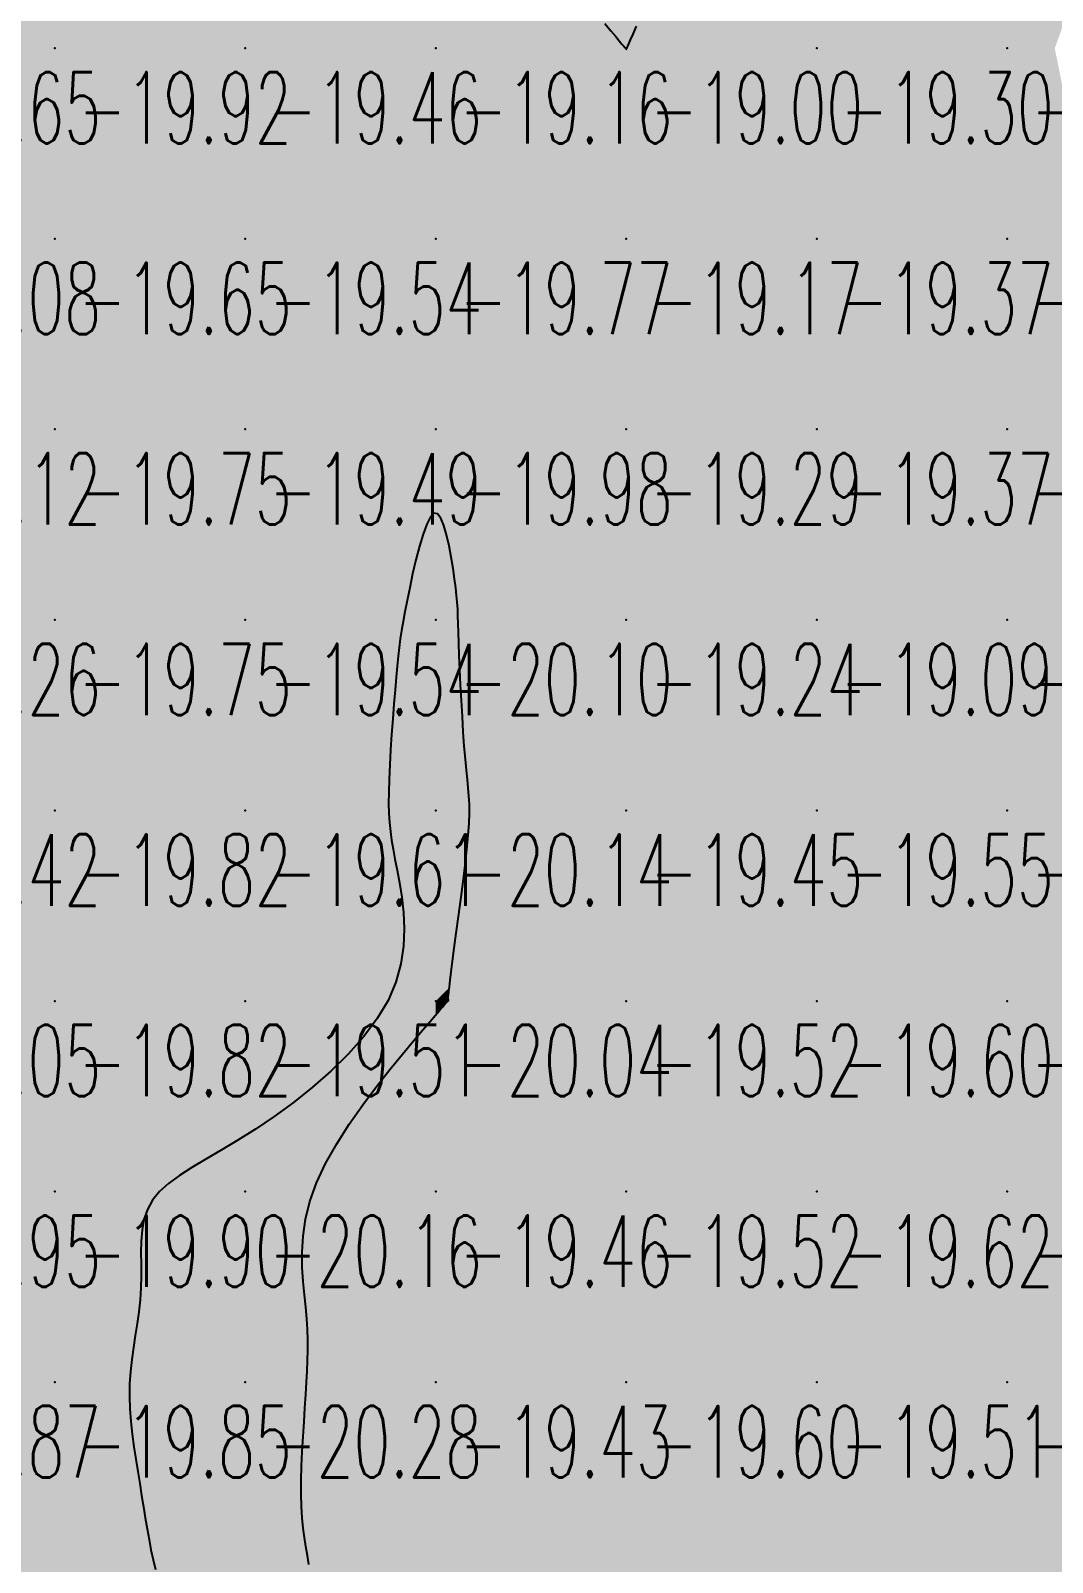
# Model space of a CAD drawing. Header units: millimetres. Extents: x 88261 to 90953, y 390274 to 392322.
# Drawn here: x 89249 to 89302.6, y 391157.8 to 391238.2 of the extents above; entities that cross this region are included whole.
import ezdxf
from ezdxf.enums import TextEntityAlignment as Align

# ---------------------------------------------------------------- set-up
doc = ezdxf.new("R2010")
doc.units = ezdxf.units.MM
doc.header["$LTSCALE"] = 25
for name, color, linetype in [('CN_03_00', 7, 'Continuous'), ('CN_04_00', 242, 'Continuous'), ('COTEAlt', 7, 'Continuous'), ('TN_COLORIAGE', 7, 'Continuous')]:
    doc.layers.add(name, color=color, linetype=linetype)
doc.styles.add('Simplex 1.0', font='Simplex.shx', dxfattribs={"width": 0.99, "height": 2.5})
doc.styles.get("Standard").update_dxf_attribs({"font": 'times.ttf'})

# ---------------------------------------------------------------- blocks, each defined once
blk = doc.blocks.new('COTE')
at = {"color": 0}
blk.add_point((0, 0), dxfattribs=at)
at = {"layer": 'COTEAlt'}
blk.add_attdef('ALT', text='', height=3.75, dxfattribs=at).set_placement((1.25, -1.25), align=Align.TOP_LEFT)

msp = doc.modelspace()

# ---------------------------------------------------------------- linework, layer by layer
at = {"layer": 'CN_03_00', "elevation": -19, "flags": 128}
msp.add_lwpolyline([(89279.13, 391238.53), (89279.446, 391238.149), (89279.695, 391237.847), (89279.884, 391237.619), (89280.021, 391237.456), (89280.115, 391237.345), (89280.174, 391237.277), (89280.207, 391237.241), (89280.222, 391237.225), (89280.228, 391237.22), (89280.232, 391237.215), (89280.236, 391237.211), (89280.239, 391237.207), (89280.241, 391237.202), (89280.244, 391237.199), (89280.247, 391237.196), (89280.249, 391237.195), (89280.252, 391237.195), (89280.256, 391237.197), (89280.259, 391237.2), (89280.263, 391237.205), (89280.267, 391237.21), (89280.271, 391237.217), (89280.275, 391237.224), (89280.279, 391237.232), (89280.283, 391237.239), (89280.288, 391237.251), (89280.302, 391237.281), (89280.332, 391237.35), (89280.387, 391237.477), (89280.475, 391237.681), (89280.605, 391237.981), (89280.785, 391238.397)], dxfattribs=at)
at = {"layer": 'CN_04_00', "elevation": -20, "flags": 128}
msp.add_lwpolyline([(89263.596, 391157.67), (89263.515, 391158.143), (89263.433, 391158.608), (89263.355, 391159.081), (89263.287, 391159.577), (89263.233, 391160.113), (89263.197, 391160.705), (89263.183, 391161.363), (89263.189, 391162.077), (89263.212, 391162.829), (89263.246, 391163.603), (89263.289, 391164.383), (89263.336, 391165.151), (89263.385, 391165.892), (89263.431, 391166.589), (89263.472, 391167.229), (89263.504, 391167.822), (89263.526, 391168.382), (89263.537, 391168.923), (89263.535, 391169.459), (89263.518, 391170.002), (89263.484, 391170.568), (89263.432, 391171.171), (89263.364, 391171.82), (89263.295, 391172.52), (89263.246, 391173.267), (89263.237, 391174.062), (89263.287, 391174.903), (89263.416, 391175.79), (89263.644, 391176.722), (89263.99, 391177.698), (89264.467, 391178.713), (89265.052, 391179.749), (89265.712, 391180.782), (89266.419, 391181.792), (89267.14, 391182.755), (89267.844, 391183.65), (89268.501, 391184.453), (89269.079, 391185.142), (89269.555, 391185.702), (89269.933, 391186.142), (89270.226, 391186.481), (89270.446, 391186.734), (89270.604, 391186.92), (89270.713, 391187.054), (89270.786, 391187.154), (89270.834, 391187.237), (89270.867, 391187.319), (89270.893, 391187.419), (89270.915, 391187.552), (89270.938, 391187.736), (89270.966, 391187.989), (89271.004, 391188.327), (89271.055, 391188.767), (89271.126, 391189.326), (89271.218, 391190.014), (89271.326, 391190.806), (89271.445, 391191.67), (89271.567, 391192.574), (89271.686, 391193.484), (89271.795, 391194.37), (89271.889, 391195.197), (89271.959, 391195.935), (89272.003, 391196.561), (89272.021, 391197.094), (89272.017, 391197.561), (89271.995, 391197.993), (89271.959, 391198.418), (89271.913, 391198.864), (89271.86, 391199.361), (89271.805, 391199.937), (89271.75, 391200.611), (89271.697, 391201.366), (89271.646, 391202.173), (89271.599, 391203.005), (89271.557, 391203.835), (89271.519, 391204.634), (89271.487, 391205.376), (89271.463, 391206.031), (89271.445, 391206.583), (89271.431, 391207.046), (89271.418, 391207.447), (89271.402, 391207.81), (89271.38, 391208.161), (89271.348, 391208.524), (89271.303, 391208.926), (89271.242, 391209.392), (89271.161, 391209.935), (89271.062, 391210.527), (89270.946, 391211.126), (89270.814, 391211.694), (89270.668, 391212.188), (89270.509, 391212.57), (89270.338, 391212.798), (89270.158, 391212.833), (89269.969, 391212.648), (89269.776, 391212.269), (89269.582, 391211.739), (89269.392, 391211.099), (89269.209, 391210.389), (89269.038, 391209.65), (89268.882, 391208.925), (89268.745, 391208.253), (89268.631, 391207.665), (89268.536, 391207.149), (89268.457, 391206.681), (89268.391, 391206.237), (89268.334, 391205.794), (89268.281, 391205.328), (89268.23, 391204.816), (89268.177, 391204.234), (89268.119, 391203.566), (89268.057, 391202.828), (89267.995, 391202.042), (89267.936, 391201.231), (89267.883, 391200.419), (89267.837, 391199.628), (89267.803, 391198.882), (89267.782, 391198.203), (89267.778, 391197.607), (89267.791, 391197.079), (89267.82, 391196.598), (89267.867, 391196.139), (89267.93, 391195.683), (89268.009, 391195.206), (89268.106, 391194.686), (89268.219, 391194.1), (89268.345, 391193.434), (89268.465, 391192.691), (89268.555, 391191.884), (89268.592, 391191.023), (89268.553, 391190.121), (89268.415, 391189.187), (89268.154, 391188.235), (89267.748, 391187.274), (89267.181, 391186.316), (89266.472, 391185.371), (89265.65, 391184.449), (89264.742, 391183.559), (89263.774, 391182.711), (89262.775, 391181.915), (89261.773, 391181.18), (89260.793, 391180.516), (89259.862, 391179.929), (89258.989, 391179.408), (89258.181, 391178.936), (89257.446, 391178.499), (89256.791, 391178.082), (89256.223, 391177.669), (89255.75, 391177.245), (89255.379, 391176.794), (89255.112, 391176.305), (89254.936, 391175.78), (89254.833, 391175.224), (89254.785, 391174.643), (89254.773, 391174.042), (89254.779, 391173.428), (89254.786, 391172.805), (89254.774, 391172.18), (89254.731, 391171.556), (89254.661, 391170.934), (89254.573, 391170.311), (89254.476, 391169.687), (89254.38, 391169.059), (89254.292, 391168.427), (89254.223, 391167.789), (89254.182, 391167.143), (89254.174, 391166.49), (89254.198, 391165.83), (89254.248, 391165.167), (89254.319, 391164.504), (89254.406, 391163.845), (89254.504, 391163.191), (89254.607, 391162.547), (89254.71, 391161.915), (89254.81, 391161.297), (89254.907, 391160.695), (89255.003, 391160.109), (89255.099, 391159.537), (89255.199, 391158.981), (89255.302, 391158.441), (89255.413, 391157.916), (89255.532, 391157.407)], dxfattribs=at)
at = {"layer": 'TN_COLORIAGE', "color": 213}
for points in [[(89250.249, 391237.239, -19.347), (89260.249, 391237.239, -19.347), (89260.249, 391247.239, -19.347)], [(89250.249, 391239.536, -19.347), (89253.135, 391247.239, -19.347), (89250.249, 391237.239, -19.347), (89260.249, 391247.239, -19.347)], [(89260.249, 391237.239, -19), (89265.829, 391242.82, -19), (89260.249, 391247.239, -19), (89265.115, 391247.239, -19)], [(89290.249, 391237.239, -19), (89280.284, 391237.239, -19), (89290.249, 391247.239, -19), (89280.312, 391237.303, -19)], [(89284.604, 391247.239, -19.168), (89280.312, 391237.303, -19.168), (89290.249, 391247.239, -19.168)], [(89290.249, 391237.239, -19.136), (89300.249, 391237.239, -19.136), (89300.249, 391247.239, -19.136)], [(89290.249, 391247.239, -19.136), (89290.249, 391237.239, -19.136), (89300.249, 391247.239, -19.136)], [(89300.249, 391237.239, -19), (89304.167, 391241.158, -19), (89300.249, 391247.239, -19), (89303.746, 391247.239, -19)], [(89250.249, 391239.536, -19.647), (89245.957, 391242.947, -19.647), (89250.249, 391237.239, -19.647), (89240.249, 391237.239, -19.647)], [(89260.249, 391237.239, -19), (89265.829, 391242.82, -19), (89270.249, 391237.239, -19), (89270.249, 391240.238, -19)], [(89275.718, 391242.709, -19.157), (89280.181, 391237.239, -19.157), (89270.249, 391237.239, -19.157)], [(89270.249, 391240.238, -19.157), (89275.718, 391242.709, -19.157), (89270.249, 391237.239, -19.157)], [(89302.743, 391237.239, -19.163), (89304.167, 391241.158, -19.163), (89300.249, 391237.239, -19.163)], [(89245.326, 391232.316, -19.647), (89240.249, 391229.117, -19.647), (89250.249, 391237.239, -19.647), (89240.249, 391237.239, -19.647)], [(89245.326, 391232.316, -19.651), (89242.143, 391227.239, -19.651), (89250.249, 391237.239, -19.651), (89250.249, 391227.239, -19.651)], [(89250.249, 391227.239, -19.462), (89260.249, 391227.239, -19.462), (89260.249, 391237.239, -19.462)], [(89250.249, 391237.239, -19.462), (89250.249, 391227.239, -19.462), (89260.249, 391237.239, -19.462)], [(89260.249, 391227.239, -19.157), (89270.249, 391227.239, -19.157), (89270.249, 391237.239, -19.157)], [(89260.249, 391237.239, -19.157), (89260.249, 391227.239, -19.157), (89270.249, 391237.239, -19.157)], [(89270.249, 391227.239, -19), (89280.235, 391237.226, -19), (89270.249, 391237.239, -19), (89280.181, 391237.239, -19)], [(89270.249, 391227.239, -19), (89280.235, 391237.226, -19), (89280.249, 391227.239, -19), (89280.249, 391237.176, -19)], [(89280.249, 391227.239, -19.301), (89290.249, 391227.239, -19.301), (89290.249, 391237.239, -19.301)], [(89290.249, 391237.239, -19), (89280.284, 391237.239, -19), (89280.249, 391227.239, -19), (89280.249, 391237.176, -19)], [(89290.249, 391227.239, -19.163), (89300.249, 391227.239, -19.163), (89300.249, 391237.239, -19.163)], [(89290.249, 391237.239, -19.163), (89290.249, 391227.239, -19.163), (89300.249, 391237.239, -19.163)], [(89300.249, 391227.239, -19), (89303.997, 391230.988, -19), (89300.249, 391237.239, -19), (89302.743, 391237.239, -19)], [(89303.997, 391230.988, -19.295), (89305.584, 391227.239, -19.295), (89300.249, 391227.239, -19.295)], [(89242.143, 391227.239, -19.651), (89242.803, 391219.793, -19.651), (89250.249, 391227.239, -19.651)], [(89243.501, 391217.239, -19.651), (89242.803, 391219.793, -19.651), (89250.249, 391217.239, -19.651), (89250.249, 391227.239, -19.651)], [(89250.249, 391217.239, -19.54), (89260.249, 391217.239, -19.54), (89260.249, 391227.239, -19.54)], [(89250.249, 391227.239, -19.54), (89250.249, 391217.239, -19.54), (89260.249, 391227.239, -19.54)], [(89260.249, 391217.239, -19.771), (89270.249, 391217.239, -19.771), (89270.249, 391227.239, -19.771)], [(89260.249, 391227.239, -19.771), (89260.249, 391217.239, -19.771), (89270.249, 391227.239, -19.771)], [(89270.249, 391217.239, -19.168), (89280.249, 391217.239, -19.168), (89280.249, 391227.239, -19.168)], [(89270.249, 391227.239, -19.168), (89270.249, 391217.239, -19.168), (89280.249, 391227.239, -19.168)], [(89280.249, 391217.239, -19.369), (89290.249, 391217.239, -19.369), (89290.249, 391227.239, -19.369)], [(89280.249, 391227.239, -19.369), (89280.249, 391217.239, -19.369), (89290.249, 391227.239, -19.369)], [(89290.249, 391217.239, -19.295), (89300.249, 391217.239, -19.295), (89300.249, 391227.239, -19.295)], [(89290.249, 391227.239, -19.295), (89290.249, 391217.239, -19.295), (89300.249, 391227.239, -19.295)], [(89300.249, 391217.239, -19), (89306.755, 391223.745, -19), (89300.249, 391227.239, -19), (89305.584, 391227.239, -19)], [(89300.249, 391217.239, -19), (89306.755, 391223.745, -19), (89310.249, 391217.239, -19), (89310.249, 391222.295, -19)], [(89243.501, 391217.239, -19.752), (89245.365, 391212.356, -19.752), (89250.249, 391217.239, -19.752)], [(89245.365, 391212.356, -19.747), (89245.32, 391207.239, -19.747), (89250.249, 391217.239, -19.747), (89250.249, 391207.239, -19.747)], [(89250.249, 391207.239, -19.493), (89260.249, 391207.239, -19.493), (89260.249, 391217.239, -19.493)], [(89250.249, 391217.239, -19.493), (89250.249, 391207.239, -19.493), (89260.249, 391217.239, -19.493)], [(89270.249, 391215.329, -19.542), (89268.496, 391207.239, -19.542), (89270.249, 391217.239, -19.542), (89260.249, 391207.239, -19.542)], [(89260.249, 391217.239, -19.977), (89260.249, 391207.239, -19.977), (89270.249, 391217.239, -19.977)], [(89270.249, 391215.329, -19.29), (89271.455, 391208.446, -19.29), (89270.249, 391217.239, -19.29), (89280.249, 391217.239, -19.29)], [(89271.455, 391208.446, -19.237), (89271.381, 391207.239, -19.237), (89280.249, 391217.239, -19.237), (89280.249, 391207.239, -19.237)], [(89280.249, 391207.239, -19.372), (89290.249, 391207.239, -19.372), (89290.249, 391217.239, -19.372)], [(89280.249, 391217.239, -19.372), (89280.249, 391207.239, -19.372), (89290.249, 391217.239, -19.372)], [(89290.249, 391207.239, -19.48), (89300.249, 391207.239, -19.48), (89300.249, 391217.239, -19.48)], [(89290.249, 391217.239, -19.48), (89290.249, 391207.239, -19.48), (89300.249, 391217.239, -19.48)], [(89300.249, 391207.239, -19.263), (89310.249, 391207.239, -19.263), (89310.249, 391217.239, -19.263)], [(89300.249, 391217.239, -19.263), (89300.249, 391207.239, -19.263), (89310.249, 391217.239, -19.263)], [(89245.32, 391207.239, -19.747), (89246.478, 391203.468, -19.747), (89250.249, 391207.239, -19.747)], [(89247.251, 391197.239, -19.747), (89246.478, 391203.468, -19.747), (89250.249, 391197.239, -19.747), (89250.249, 391207.239, -19.747)], [(89250.249, 391197.239, -19.542), (89260.249, 391197.239, -19.542), (89260.249, 391207.239, -19.542)], [(89250.249, 391207.239, -19.542), (89250.249, 391197.239, -19.542), (89260.249, 391207.239, -19.542)], [(89268.241, 391205.231, -19.542), (89268.496, 391207.239, -19.542), (89260.249, 391197.239, -19.542), (89260.249, 391207.239, -19.542)], [(89271.381, 391207.239, -19.237), (89271.794, 391198.785, -19.237), (89280.249, 391207.239, -19.237)], [(89272.271, 391197.239, -19.237), (89271.794, 391198.785, -19.237), (89280.249, 391197.239, -19.237), (89280.249, 391207.239, -19.237)], [(89280.249, 391197.239, -19.092), (89290.249, 391197.239, -19.092), (89290.249, 391207.239, -19.092)], [(89280.249, 391207.239, -19.092), (89280.249, 391197.239, -19.092), (89290.249, 391207.239, -19.092)], [(89290.249, 391197.239, -19.549), (89300.249, 391197.239, -19.549), (89300.249, 391207.239, -19.549)], [(89290.249, 391207.239, -19.549), (89290.249, 391197.239, -19.549), (89300.249, 391207.239, -19.549)], [(89300.249, 391197.239, -19.484), (89310.249, 391197.239, -19.484), (89310.249, 391207.239, -19.484)], [(89300.249, 391207.239, -19.484), (89300.249, 391197.239, -19.484), (89310.249, 391207.239, -19.484)], [(89268.241, 391205.231, -19.612), (89267.603, 391197.239, -19.612), (89260.249, 391197.239, -19.612)], [(89242.395, 391189.385, -19.817), (89242.358, 391187.239, -19.817), (89250.249, 391197.239, -19.817), (89250.249, 391187.239, -19.817)], [(89242.395, 391189.385, -19.821), (89247.251, 391197.239, -19.821), (89250.249, 391197.239, -19.821)], [(89250.249, 391187.239, -19.612), (89260.249, 391187.239, -19.612), (89260.249, 391197.239, -19.612)], [(89250.249, 391197.239, -19.612), (89250.249, 391187.239, -19.612), (89260.249, 391197.239, -19.612)], [(89267.603, 391197.239, -19.508), (89268.04, 391195.031, -19.508), (89260.249, 391197.239, -19.508), (89260.249, 391187.239, -19.508)], [(89270.968, 391187.239, -19.45), (89270.879, 391187.87, -19.45), (89280.249, 391187.239, -19.45), (89280.249, 391197.239, -19.45)], [(89270.879, 391187.87, -19.45), (89272.271, 391197.239, -19.45), (89280.249, 391197.239, -19.45)], [(89280.249, 391187.239, -19.555), (89290.249, 391187.239, -19.555), (89290.249, 391197.239, -19.555)], [(89280.249, 391197.239, -19.555), (89280.249, 391187.239, -19.555), (89290.249, 391197.239, -19.555)], [(89290.249, 391187.239, -19.196), (89300.249, 391187.239, -19.196), (89300.249, 391197.239, -19.196)], [(89290.249, 391197.239, -19.196), (89290.249, 391187.239, -19.196), (89300.249, 391197.239, -19.196)], [(89300.249, 391187.239, -19.302), (89310.249, 391187.239, -19.302), (89310.249, 391197.239, -19.302)], [(89300.249, 391197.239, -19.302), (89300.249, 391187.239, -19.302), (89310.249, 391197.239, -19.302)], [(89269.549, 391187.239, -19.508), (89268.04, 391195.031, -19.508), (89260.249, 391187.239, -19.508)], [(89240.249, 391182.146, -19.817), (89242.358, 391187.239, -19.817), (89240.249, 391177.239, -19.817), (89250.249, 391187.239, -19.817)], [(89240.249, 391177.239, -19.817), (89250.249, 391177.239, -19.817), (89250.249, 391187.239, -19.817)], [(89254.216, 391177.239, -19.508), (89260.249, 391179.655, -19.508), (89250.249, 391177.239, -19.508), (89260.249, 391187.239, -19.508)], [(89250.249, 391187.239, -19.508), (89250.249, 391177.239, -19.508), (89260.249, 391187.239, -19.508)], [(89269.549, 391187.239, -19.508), (89260.249, 391179.655, -19.508), (89260.249, 391187.239, -19.508)], [(89270.249, 391177.239, -19.522), (89280.249, 391177.239, -19.522), (89280.249, 391187.239, -19.522)], [(89270.968, 391187.239, -19.464), (89270.249, 391186.593, -19.464), (89280.249, 391187.239, -19.464), (89270.249, 391177.239, -19.464)], [(89280.249, 391177.239, -19.601), (89290.249, 391177.239, -19.601), (89290.249, 391187.239, -19.601)], [(89280.249, 391187.239, -19.601), (89280.249, 391177.239, -19.601), (89290.249, 391187.239, -19.601)], [(89290.249, 391177.239, -19.351), (89300.249, 391177.239, -19.351), (89300.249, 391187.239, -19.351)], [(89290.249, 391187.239, -19.351), (89290.249, 391177.239, -19.351), (89300.249, 391187.239, -19.351)], [(89300.249, 391177.239, -19.294), (89310.249, 391177.239, -19.294), (89310.249, 391187.239, -19.294)], [(89300.249, 391187.239, -19.294), (89300.249, 391177.239, -19.294), (89310.249, 391187.239, -19.294)], [(89270.249, 391186.593, -19.464), (89262.512, 391177.239, -19.464), (89270.249, 391177.239, -19.464)], [(89240.249, 391177.239, -19.897), (89240.249, 391167.239, -19.897), (89250.249, 391177.239, -19.897)], [(89240.249, 391167.239, -19.897), (89250.249, 391167.239, -19.897), (89250.249, 391177.239, -19.897)], [(89254.216, 391177.239, -19.849), (89255.16, 391172.15, -19.849), (89250.249, 391177.239, -19.849), (89250.249, 391167.239, -19.849)], [(89262.512, 391177.239, -19.464), (89263.646, 391170.636, -19.464), (89270.249, 391177.239, -19.464)], [(89263.646, 391170.636, -19.428), (89263.499, 391167.239, -19.428), (89270.249, 391177.239, -19.428), (89270.249, 391167.239, -19.428)], [(89270.249, 391167.239, -19.519), (89280.249, 391167.239, -19.519), (89280.249, 391177.239, -19.519)], [(89270.249, 391177.239, -19.519), (89270.249, 391167.239, -19.519), (89280.249, 391177.239, -19.519)], [(89280.249, 391167.239, -19.62), (89290.249, 391167.239, -19.62), (89290.249, 391177.239, -19.62)], [(89280.249, 391177.239, -19.62), (89280.249, 391167.239, -19.62), (89290.249, 391177.239, -19.62)], [(89290.249, 391167.239, -19.323), (89300.249, 391167.239, -19.323), (89300.249, 391177.239, -19.323)], [(89290.249, 391177.239, -19.323), (89290.249, 391167.239, -19.323), (89300.249, 391177.239, -19.323)], [(89300.249, 391167.239, -19.052), (89310.249, 391167.239, -19.052), (89310.249, 391177.239, -19.052)], [(89300.249, 391177.239, -19.052), (89300.249, 391167.239, -19.052), (89310.249, 391177.239, -19.052)], [(89255.16, 391172.15, -19.849), (89253.792, 391167.239, -19.849), (89250.249, 391167.239, -19.849)], [(89240.249, 391165.001, -19.849), (89247.721, 391164.712, -19.849), (89240.249, 391167.239, -19.849), (89250.249, 391167.239, -19.849)], [(89247.721, 391164.712, -19.773), (89246.884, 391157.239, -19.773), (89250.249, 391167.239, -19.773), (89250.249, 391157.239, -19.773)], [(89253.792, 391167.239, -19.773), (89254.762, 391161.752, -19.773), (89250.249, 391167.239, -19.773), (89250.249, 391157.239, -19.773)], [(89263.895, 391157.239, -19.428), (89262.947, 391159.938, -19.428), (89270.249, 391157.239, -19.428), (89270.249, 391167.239, -19.428)], [(89262.947, 391159.938, -19.428), (89263.499, 391167.239, -19.428), (89270.249, 391167.239, -19.428)], [(89270.249, 391157.239, -19.601), (89280.249, 391157.239, -19.601), (89280.249, 391167.239, -19.601)], [(89270.249, 391167.239, -19.601), (89270.249, 391157.239, -19.601), (89280.249, 391167.239, -19.601)], [(89280.249, 391157.239, -19.509), (89290.249, 391157.239, -19.509), (89290.249, 391167.239, -19.509)], [(89280.249, 391167.239, -19.509), (89280.249, 391157.239, -19.509), (89290.249, 391167.239, -19.509)], [(89290.249, 391157.239, -19.506), (89300.249, 391157.239, -19.506), (89300.249, 391167.239, -19.506)], [(89290.249, 391167.239, -19.506), (89290.249, 391157.239, -19.506), (89300.249, 391167.239, -19.506)], [(89300.249, 391157.239, -19.059), (89310.249, 391157.239, -19.059), (89310.249, 391167.239, -19.059)], [(89300.249, 391167.239, -19.059), (89300.249, 391157.239, -19.059), (89310.249, 391167.239, -19.059)], [(89255.422, 391157.239, -19.773), (89254.762, 391161.752, -19.773), (89250.249, 391157.239, -19.773)]]:
    msp.add_solid(points, dxfattribs=at)
at = {"layer": 'TN_COLORIAGE', "color": 203}
for points in [[(89280.181, 391237.239, -18.87), (89275.718, 391242.709, -18.87), (89280.249, 391237.239, -18.87), (89280.249, 391247.239, -18.87)], [(89280.312, 391237.303, -18.87), (89284.604, 391247.239, -18.87), (89280.249, 391237.239, -18.87), (89280.249, 391247.239, -18.87)], [(89280.181, 391237.239, -18.999), (89280.235, 391237.226, -18.999), (89280.249, 391237.239, -18.999)], [(89280.249, 391237.176, -18.999), (89280.235, 391237.226, -18.999), (89280.249, 391237.239, -18.999)], [(89280.312, 391237.303, -18.999), (89280.284, 391237.239, -18.999), (89280.249, 391237.239, -18.999)], [(89280.249, 391237.176, -18.999), (89280.284, 391237.239, -18.999), (89280.249, 391237.239, -18.999)]]:
    msp.add_solid(points, dxfattribs=at)
at = {"layer": 'TN_COLORIAGE', "color": 223}
for points in [[(89268.496, 391207.239, -20.097), (89270.249, 391215.329, -20.097), (89270.249, 391207.239, -20.097)], [(89271.455, 391208.446, -20.097), (89270.249, 391215.329, -20.097), (89270.249, 391207.239, -20.097)], [(89271.381, 391207.239, -20.097), (89271.455, 391208.446, -20.097), (89270.249, 391207.239, -20.097)], [(89270.249, 391197.239, -20), (89267.603, 391197.239, -20), (89270.249, 391207.239, -20), (89268.241, 391205.231, -20)], [(89268.496, 391207.239, -20.097), (89268.241, 391205.231, -20.097), (89270.249, 391207.239, -20.097)], [(89270.249, 391197.239, -20), (89271.794, 391198.785, -20), (89270.249, 391207.239, -20), (89271.381, 391207.239, -20)], [(89271.794, 391198.785, -20.139), (89272.271, 391197.239, -20.139), (89270.249, 391197.239, -20.139)], [(89268.04, 391195.031, -20.139), (89267.603, 391197.239, -20.139), (89270.249, 391197.239, -20.139)], [(89270.249, 391197.239, -20), (89268.04, 391195.031, -20), (89270.249, 391187.239, -20), (89269.549, 391187.239, -20)], [(89270.249, 391197.239, -20), (89272.271, 391197.239, -20), (89270.249, 391187.239, -20), (89270.879, 391187.87, -20)], [(89260.249, 391177.239, -20), (89262.512, 391177.239, -20), (89270.249, 391187.239, -20), (89270.249, 391186.593, -20)], [(89260.249, 391177.239, -20), (89260.249, 391179.655, -20), (89270.249, 391187.239, -20), (89269.549, 391187.239, -20)], [(89270.879, 391187.87, -20.037), (89270.968, 391187.239, -20.037), (89270.249, 391187.239, -20.037)], [(89270.249, 391186.593, -20.037), (89270.968, 391187.239, -20.037), (89270.249, 391187.239, -20.037)], [(89260.249, 391179.655, -20.157), (89254.216, 391177.239, -20.157), (89260.249, 391177.239, -20.157)], [(89260.249, 391167.239, -20), (89253.792, 391167.239, -20), (89260.249, 391177.239, -20), (89255.16, 391172.15, -20)], [(89255.16, 391172.15, -20.157), (89254.216, 391177.239, -20.157), (89260.249, 391177.239, -20.157)], [(89260.249, 391167.239, -20), (89263.646, 391170.636, -20), (89260.249, 391177.239, -20), (89262.512, 391177.239, -20)], [(89263.499, 391167.239, -20.276), (89263.646, 391170.636, -20.276), (89260.249, 391167.239, -20.276)], [(89254.762, 391161.752, -20.276), (89253.792, 391167.239, -20.276), (89260.249, 391167.239, -20.276)], [(89260.249, 391167.239, -20), (89254.762, 391161.752, -20), (89260.249, 391157.239, -20), (89255.422, 391157.239, -20)], [(89260.249, 391167.239, -20), (89263.499, 391167.239, -20), (89260.249, 391157.239, -20), (89262.947, 391159.938, -20)], [(89262.947, 391159.938, -20.212), (89263.895, 391157.239, -20.212), (89260.249, 391157.239, -20.212)]]:
    msp.add_solid(points, dxfattribs=at)

# ---------------------------------------------------------------- block references
at = {"layer": 'COTEAlt'}
ref = msp.add_blockref('COTE', (89240.249, 391237.239), dxfattribs=at)
ref.add_attrib('ALT', '-19.65', dxfattribs={"height": 3.75, "style": 'Simplex 1.0', "width": 0.6}).set_placement((89241.499, 391235.989), align=Align.TOP_LEFT)
ref = msp.add_blockref('COTE', (89250.249, 391237.239), dxfattribs=at)
ref.add_attrib('ALT', '-19.92', dxfattribs={"height": 3.75, "style": 'Simplex 1.0', "width": 0.6}).set_placement((89251.499, 391235.989), align=Align.TOP_LEFT)
ref = msp.add_blockref('COTE', (89260.249, 391237.239), dxfattribs=at)
ref.add_attrib('ALT', '-19.46', dxfattribs={"height": 3.75, "style": 'Simplex 1.0', "width": 0.6}).set_placement((89261.499, 391235.989), align=Align.TOP_LEFT)
ref = msp.add_blockref('COTE', (89270.249, 391237.239), dxfattribs=at)
ref.add_attrib('ALT', '-19.16', dxfattribs={"height": 3.75, "style": 'Simplex 1.0', "width": 0.6}).set_placement((89271.499, 391235.989), align=Align.TOP_LEFT)
ref = msp.add_blockref('COTE', (89280.249, 391237.239), dxfattribs=at)
ref.add_attrib('ALT', '-19.00', dxfattribs={"height": 3.75, "style": 'Simplex 1.0', "width": 0.6}).set_placement((89281.499, 391235.989), align=Align.TOP_LEFT)
ref = msp.add_blockref('COTE', (89290.249, 391237.239), dxfattribs=at)
ref.add_attrib('ALT', '-19.30', dxfattribs={"height": 3.75, "style": 'Simplex 1.0', "width": 0.6}).set_placement((89291.499, 391235.989), align=Align.TOP_LEFT)
ref = msp.add_blockref('COTE', (89300.249, 391237.239), dxfattribs=at)
ref.add_attrib('ALT', '-19.16', dxfattribs={"height": 3.75, "style": 'Simplex 1.0', "width": 0.6}).set_placement((89301.499, 391235.989), align=Align.TOP_LEFT)
ref = msp.add_blockref('COTE', (89240.249, 391227.239), dxfattribs=at)
ref.add_attrib('ALT', '-20.08', dxfattribs={"height": 3.75, "style": 'Simplex 1.0', "width": 0.6}).set_placement((89241.499, 391225.989), align=Align.TOP_LEFT)
ref = msp.add_blockref('COTE', (89250.249, 391227.239), dxfattribs=at)
ref.add_attrib('ALT', '-19.65', dxfattribs={"height": 3.75, "style": 'Simplex 1.0', "width": 0.6}).set_placement((89251.499, 391225.989), align=Align.TOP_LEFT)
ref = msp.add_blockref('COTE', (89260.249, 391227.239), dxfattribs=at)
ref.add_attrib('ALT', '-19.54', dxfattribs={"height": 3.75, "style": 'Simplex 1.0', "width": 0.6}).set_placement((89261.499, 391225.989), align=Align.TOP_LEFT)
ref = msp.add_blockref('COTE', (89270.249, 391227.239), dxfattribs=at)
ref.add_attrib('ALT', '-19.77', dxfattribs={"height": 3.75, "style": 'Simplex 1.0', "width": 0.6}).set_placement((89271.499, 391225.989), align=Align.TOP_LEFT)
ref = msp.add_blockref('COTE', (89280.249, 391227.239), dxfattribs=at)
ref.add_attrib('ALT', '-19.17', dxfattribs={"height": 3.75, "style": 'Simplex 1.0', "width": 0.6}).set_placement((89281.499, 391225.989), align=Align.TOP_LEFT)
ref = msp.add_blockref('COTE', (89290.249, 391227.239), dxfattribs=at)
ref.add_attrib('ALT', '-19.37', dxfattribs={"height": 3.75, "style": 'Simplex 1.0', "width": 0.6}).set_placement((89291.499, 391225.989), align=Align.TOP_LEFT)
ref = msp.add_blockref('COTE', (89300.249, 391227.239), dxfattribs=at)
ref.add_attrib('ALT', '-19.29', dxfattribs={"height": 3.75, "style": 'Simplex 1.0', "width": 0.6}).set_placement((89301.499, 391225.989), align=Align.TOP_LEFT)
ref = msp.add_blockref('COTE', (89240.249, 391217.239), dxfattribs=at)
ref.add_attrib('ALT', '-20.12', dxfattribs={"height": 3.75, "style": 'Simplex 1.0', "width": 0.6}).set_placement((89241.499, 391215.989), align=Align.TOP_LEFT)
ref = msp.add_blockref('COTE', (89250.249, 391217.239), dxfattribs=at)
ref.add_attrib('ALT', '-19.75', dxfattribs={"height": 3.75, "style": 'Simplex 1.0', "width": 0.6}).set_placement((89251.499, 391215.989), align=Align.TOP_LEFT)
ref = msp.add_blockref('COTE', (89260.249, 391217.239), dxfattribs=at)
ref.add_attrib('ALT', '-19.49', dxfattribs={"height": 3.75, "style": 'Simplex 1.0', "width": 0.6}).set_placement((89261.499, 391215.989), align=Align.TOP_LEFT)
ref = msp.add_blockref('COTE', (89270.249, 391217.239), dxfattribs=at)
ref.add_attrib('ALT', '-19.98', dxfattribs={"height": 3.75, "style": 'Simplex 1.0', "width": 0.6}).set_placement((89271.499, 391215.989), align=Align.TOP_LEFT)
ref = msp.add_blockref('COTE', (89280.249, 391217.239), dxfattribs=at)
ref.add_attrib('ALT', '-19.29', dxfattribs={"height": 3.75, "style": 'Simplex 1.0', "width": 0.6}).set_placement((89281.499, 391215.989), align=Align.TOP_LEFT)
ref = msp.add_blockref('COTE', (89290.249, 391217.239), dxfattribs=at)
ref.add_attrib('ALT', '-19.37', dxfattribs={"height": 3.75, "style": 'Simplex 1.0', "width": 0.6}).set_placement((89291.499, 391215.989), align=Align.TOP_LEFT)
ref = msp.add_blockref('COTE', (89300.249, 391217.239), dxfattribs=at)
ref.add_attrib('ALT', '-19.48', dxfattribs={"height": 3.75, "style": 'Simplex 1.0', "width": 0.6}).set_placement((89301.499, 391215.989), align=Align.TOP_LEFT)
ref = msp.add_blockref('COTE', (89240.249, 391207.239), dxfattribs=at)
ref.add_attrib('ALT', '-20.26', dxfattribs={"height": 3.75, "style": 'Simplex 1.0', "width": 0.6}).set_placement((89241.499, 391205.989), align=Align.TOP_LEFT)
ref = msp.add_blockref('COTE', (89250.249, 391207.239), dxfattribs=at)
ref.add_attrib('ALT', '-19.75', dxfattribs={"height": 3.75, "style": 'Simplex 1.0', "width": 0.6}).set_placement((89251.499, 391205.989), align=Align.TOP_LEFT)
ref = msp.add_blockref('COTE', (89260.249, 391207.239), dxfattribs=at)
ref.add_attrib('ALT', '-19.54', dxfattribs={"height": 3.75, "style": 'Simplex 1.0', "width": 0.6}).set_placement((89261.499, 391205.989), align=Align.TOP_LEFT)
ref = msp.add_blockref('COTE', (89270.249, 391207.239), dxfattribs=at)
ref.add_attrib('ALT', '-20.10', dxfattribs={"height": 3.75, "style": 'Simplex 1.0', "width": 0.6}).set_placement((89271.499, 391205.989), align=Align.TOP_LEFT)
ref = msp.add_blockref('COTE', (89280.249, 391207.239), dxfattribs=at)
ref.add_attrib('ALT', '-19.24', dxfattribs={"height": 3.75, "style": 'Simplex 1.0', "width": 0.6}).set_placement((89281.499, 391205.989), align=Align.TOP_LEFT)
ref = msp.add_blockref('COTE', (89290.249, 391207.239), dxfattribs=at)
ref.add_attrib('ALT', '-19.09', dxfattribs={"height": 3.75, "style": 'Simplex 1.0', "width": 0.6}).set_placement((89291.499, 391205.989), align=Align.TOP_LEFT)
ref = msp.add_blockref('COTE', (89300.249, 391207.239), dxfattribs=at)
ref.add_attrib('ALT', '-19.55', dxfattribs={"height": 3.75, "style": 'Simplex 1.0', "width": 0.6}).set_placement((89301.499, 391205.989), align=Align.TOP_LEFT)
ref = msp.add_blockref('COTE', (89240.249, 391197.239), dxfattribs=at)
ref.add_attrib('ALT', '-20.42', dxfattribs={"height": 3.75, "style": 'Simplex 1.0', "width": 0.6}).set_placement((89241.499, 391195.989), align=Align.TOP_LEFT)
ref = msp.add_blockref('COTE', (89250.249, 391197.239), dxfattribs=at)
ref.add_attrib('ALT', '-19.82', dxfattribs={"height": 3.75, "style": 'Simplex 1.0', "width": 0.6}).set_placement((89251.499, 391195.989), align=Align.TOP_LEFT)
ref = msp.add_blockref('COTE', (89260.249, 391197.239), dxfattribs=at)
ref.add_attrib('ALT', '-19.61', dxfattribs={"height": 3.75, "style": 'Simplex 1.0', "width": 0.6}).set_placement((89261.499, 391195.989), align=Align.TOP_LEFT)
ref = msp.add_blockref('COTE', (89270.249, 391197.239), dxfattribs=at)
ref.add_attrib('ALT', '-20.14', dxfattribs={"height": 3.75, "style": 'Simplex 1.0', "width": 0.6}).set_placement((89271.499, 391195.989), align=Align.TOP_LEFT)
ref = msp.add_blockref('COTE', (89280.249, 391197.239), dxfattribs=at)
ref.add_attrib('ALT', '-19.45', dxfattribs={"height": 3.75, "style": 'Simplex 1.0', "width": 0.6}).set_placement((89281.499, 391195.989), align=Align.TOP_LEFT)
ref = msp.add_blockref('COTE', (89290.249, 391197.239), dxfattribs=at)
ref.add_attrib('ALT', '-19.55', dxfattribs={"height": 3.75, "style": 'Simplex 1.0', "width": 0.6}).set_placement((89291.499, 391195.989), align=Align.TOP_LEFT)
ref = msp.add_blockref('COTE', (89300.249, 391197.239), dxfattribs=at)
ref.add_attrib('ALT', '-19.20', dxfattribs={"height": 3.75, "style": 'Simplex 1.0', "width": 0.6}).set_placement((89301.499, 391195.989), align=Align.TOP_LEFT)
ref = msp.add_blockref('COTE', (89240.249, 391187.239), dxfattribs=at)
ref.add_attrib('ALT', '-20.05', dxfattribs={"height": 3.75, "style": 'Simplex 1.0', "width": 0.6}).set_placement((89241.499, 391185.989), align=Align.TOP_LEFT)
ref = msp.add_blockref('COTE', (89250.249, 391187.239), dxfattribs=at)
ref.add_attrib('ALT', '-19.82', dxfattribs={"height": 3.75, "style": 'Simplex 1.0', "width": 0.6}).set_placement((89251.499, 391185.989), align=Align.TOP_LEFT)
ref = msp.add_blockref('COTE', (89260.249, 391187.239), dxfattribs=at)
ref.add_attrib('ALT', '-19.51', dxfattribs={"height": 3.75, "style": 'Simplex 1.0', "width": 0.6}).set_placement((89261.499, 391185.989), align=Align.TOP_LEFT)
ref = msp.add_blockref('COTE', (89270.249, 391187.239), dxfattribs=at)
ref.add_attrib('ALT', '-20.04', dxfattribs={"height": 3.75, "style": 'Simplex 1.0', "width": 0.6}).set_placement((89271.499, 391185.989), align=Align.TOP_LEFT)
ref = msp.add_blockref('COTE', (89280.249, 391187.239), dxfattribs=at)
ref.add_attrib('ALT', '-19.52', dxfattribs={"height": 3.75, "style": 'Simplex 1.0', "width": 0.6}).set_placement((89281.499, 391185.989), align=Align.TOP_LEFT)
ref = msp.add_blockref('COTE', (89290.249, 391187.239), dxfattribs=at)
ref.add_attrib('ALT', '-19.60', dxfattribs={"height": 3.75, "style": 'Simplex 1.0', "width": 0.6}).set_placement((89291.499, 391185.989), align=Align.TOP_LEFT)
ref = msp.add_blockref('COTE', (89300.249, 391187.239), dxfattribs=at)
ref.add_attrib('ALT', '-19.35', dxfattribs={"height": 3.75, "style": 'Simplex 1.0', "width": 0.6}).set_placement((89301.499, 391185.989), align=Align.TOP_LEFT)
ref = msp.add_blockref('COTE', (89240.249, 391177.239), dxfattribs=at)
ref.add_attrib('ALT', '-19.95', dxfattribs={"height": 3.75, "style": 'Simplex 1.0', "width": 0.6}).set_placement((89241.499, 391175.989), align=Align.TOP_LEFT)
ref = msp.add_blockref('COTE', (89250.249, 391177.239), dxfattribs=at)
ref.add_attrib('ALT', '-19.90', dxfattribs={"height": 3.75, "style": 'Simplex 1.0', "width": 0.6}).set_placement((89251.499, 391175.989), align=Align.TOP_LEFT)
ref = msp.add_blockref('COTE', (89260.249, 391177.239), dxfattribs=at)
ref.add_attrib('ALT', '-20.16', dxfattribs={"height": 3.75, "style": 'Simplex 1.0', "width": 0.6}).set_placement((89261.499, 391175.989), align=Align.TOP_LEFT)
ref = msp.add_blockref('COTE', (89270.249, 391177.239), dxfattribs=at)
ref.add_attrib('ALT', '-19.46', dxfattribs={"height": 3.75, "style": 'Simplex 1.0', "width": 0.6}).set_placement((89271.499, 391175.989), align=Align.TOP_LEFT)
ref = msp.add_blockref('COTE', (89280.249, 391177.239), dxfattribs=at)
ref.add_attrib('ALT', '-19.52', dxfattribs={"height": 3.75, "style": 'Simplex 1.0', "width": 0.6}).set_placement((89281.499, 391175.989), align=Align.TOP_LEFT)
ref = msp.add_blockref('COTE', (89290.249, 391177.239), dxfattribs=at)
ref.add_attrib('ALT', '-19.62', dxfattribs={"height": 3.75, "style": 'Simplex 1.0', "width": 0.6}).set_placement((89291.499, 391175.989), align=Align.TOP_LEFT)
ref = msp.add_blockref('COTE', (89300.249, 391177.239), dxfattribs=at)
ref.add_attrib('ALT', '-19.32', dxfattribs={"height": 3.75, "style": 'Simplex 1.0', "width": 0.6}).set_placement((89301.499, 391175.989), align=Align.TOP_LEFT)
ref = msp.add_blockref('COTE', (89240.249, 391167.239), dxfattribs=at)
ref.add_attrib('ALT', '-19.87', dxfattribs={"height": 3.75, "style": 'Simplex 1.0', "width": 0.6}).set_placement((89241.499, 391165.989), align=Align.TOP_LEFT)
ref = msp.add_blockref('COTE', (89250.249, 391167.239), dxfattribs=at)
ref.add_attrib('ALT', '-19.85', dxfattribs={"height": 3.75, "style": 'Simplex 1.0', "width": 0.6}).set_placement((89251.499, 391165.989), align=Align.TOP_LEFT)
ref = msp.add_blockref('COTE', (89260.249, 391167.239), dxfattribs=at)
ref.add_attrib('ALT', '-20.28', dxfattribs={"height": 3.75, "style": 'Simplex 1.0', "width": 0.6}).set_placement((89261.499, 391165.989), align=Align.TOP_LEFT)
ref = msp.add_blockref('COTE', (89270.249, 391167.239), dxfattribs=at)
ref.add_attrib('ALT', '-19.43', dxfattribs={"height": 3.75, "style": 'Simplex 1.0', "width": 0.6}).set_placement((89271.499, 391165.989), align=Align.TOP_LEFT)
ref = msp.add_blockref('COTE', (89280.249, 391167.239), dxfattribs=at)
ref.add_attrib('ALT', '-19.60', dxfattribs={"height": 3.75, "style": 'Simplex 1.0', "width": 0.6}).set_placement((89281.499, 391165.989), align=Align.TOP_LEFT)
ref = msp.add_blockref('COTE', (89290.249, 391167.239), dxfattribs=at)
ref.add_attrib('ALT', '-19.51', dxfattribs={"height": 3.75, "style": 'Simplex 1.0', "width": 0.6}).set_placement((89291.499, 391165.989), align=Align.TOP_LEFT)
ref = msp.add_blockref('COTE', (89300.249, 391167.239), dxfattribs=at)
ref.add_attrib('ALT', '-19.51', dxfattribs={"height": 3.75, "style": 'Simplex 1.0', "width": 0.6}).set_placement((89301.499, 391165.989), align=Align.TOP_LEFT)

doc.saveas('drawing.dxf')
